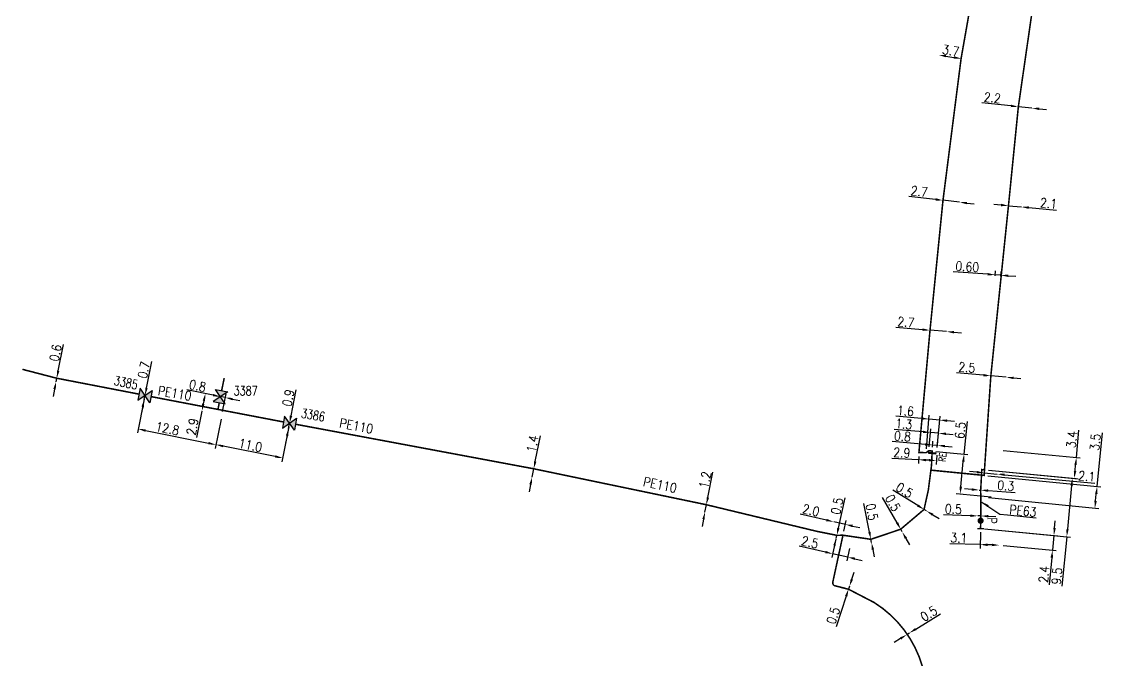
# Model space of a CAD drawing. Header units: millimetres. Extents: x 109000 to 109201, y 147341 to 147987.
# Drawn here: x 108999.9 to 109174.7, y 147564.4 to 147667.7 of the extents above; entities that cross this region are included whole.
import ezdxf
from ezdxf.enums import TextEntityAlignment as Align

# ---------------------------------------------------------------- set-up
doc = ezdxf.new("R2010")
doc.units = ezdxf.units.MM
doc.header["$PDMODE"] = 34
doc.layers.get('0').update_dxf_attribs({"linetype": 'CONTINUOUS'})
doc.layers.get('DEFPOINTS').update_dxf_attribs({"linetype": 'CONTINUOUS'})
for name, color, linetype in [('G_120', 4, 'CONTINUOUS'), ('G_300', 7, 'CONTINUOUS'), ('G_340', 7, 'CONTINUOUS')]:
    doc.layers.add(name, color=color, linetype=linetype)
doc.styles.add('G_ROMANS', font='ROMANS.SHX', dxfattribs={"width": 0.75})
doc.styles.get("Standard").update_dxf_attribs({"font": 'romans.shx', "width": 0.85})
doc.linetypes.add('G_TYPB_PE', pattern='A,5,-0.3,["o",Standard,S=1.5,R=0,X=0,Y=-0.5],-1.65', length=6.95)
doc.dimstyles.get("Standard").update_dxf_attribs({"dimtxt": 1.5, "dimasz": 1.2, "dimexe": 0.625, "dimexo": 0.625, "dimgap": 0.25, "dimtad": 1, "dimdec": 1, "dimzin": 0, "dimdsep": 46, "dimtxsty": 'Standard', "dimcen": -0.5, "dimadec": 0, "dimazin": 0, "dimtfac": 1, "dimtdec": 1, "dimtmove": 0, "dimatfit": 3, "dimfxl": 1, "dimtolj": 1, "dimtzin": 0, "dimarcsym": 0})

# ---------------------------------------------------------------- blocks, each defined once
blk = doc.blocks.new('*D25')
at = {"layer": 'DEFPOINTS', "color": 0, "linetype": 'Continuous'}
for p in [(109161.09, 147653.9), (109163.28, 147653.67), (109163.28, 147653.67)]:
    blk.add_point(p, dxfattribs=at)
at = {"layer": 'G_120', "color": 0, "linetype": 'Continuous', "lineweight": -2}
for p, q in [((109159.9, 147654.02), (109155.21, 147654.51)), ((109163.28, 147653.67), (109161.09, 147653.9)), ((109164.47, 147653.55), (109165.66, 147653.43))]:
    blk.add_line(p, q, dxfattribs=at)
at = {"layer": 'G_120', "color": 0, "linetype": 'Continuous'}
for points in [[(109159.92, 147654.22), (109159.87, 147653.82), (109161.09, 147653.9)], [(109164.49, 147653.75), (109164.45, 147653.35), (109163.28, 147653.67)]]:
    blk.add_solid(points, dxfattribs=at)
at = {"layer": 'G_120', "color": 0, "linetype": 'Continuous', "insert": (109156.89, 147655.34), "char_height": 1.5, "attachment_point": 5, "rotation": 354.1096}
blk.add_mtext('\\A1;2.2', dxfattribs=at)
blk = doc.blocks.new('*D26')
at = {"layer": 'DEFPOINTS', "color": 0, "linetype": 'Continuous'}
for p in [(109158.26, 147626.65), (109157.28, 147625.92), (109158.21, 147625.87)]:
    blk.add_point(p, dxfattribs=at)
at = {"layer": 'G_120', "color": 0, "linetype": 'Continuous', "lineweight": -2}
for p, q in [((109156.14, 147626.8), (109150.57, 147627.19)), ((109157.33, 147626.54), (109157.38, 147627.34)), ((109158.26, 147626.65), (109157.34, 147626.72)), ((109158.25, 147626.49), (109158.31, 147627.28)), ((109159.46, 147626.57), (109160.66, 147626.49))]:
    blk.add_line(p, q, dxfattribs=at)
at = {"layer": 'G_120', "color": 0, "linetype": 'Continuous'}
for points in [[(109156.15, 147627), (109156.13, 147626.6), (109157.34, 147626.72)], [(109159.47, 147626.77), (109159.45, 147626.37), (109158.26, 147626.65)]]:
    blk.add_solid(points, dxfattribs=at)
at = {"layer": 'G_120', "color": 0, "linetype": 'Continuous', "insert": (109152.83, 147628.04), "char_height": 1.5, "attachment_point": 5, "rotation": 355.9828}
blk.add_mtext('\\A1;0.60', dxfattribs=at)
blk = doc.blocks.new('*D27')
at = {"layer": 'DEFPOINTS', "color": 0, "linetype": 'Continuous'}
for p in [(109159.49, 147637.89), (109161.58, 147637.69), (109161.58, 147637.69)]:
    blk.add_point(p, dxfattribs=at)
at = {"layer": 'G_120', "color": 0, "linetype": 'Continuous', "lineweight": -2}
for p, q in [((109159.55, 147638.51), (109159.55, 147638.51)), ((109158.29, 147638), (109157.1, 147638.11)), ((109159.49, 147637.89), (109161.58, 147637.69)), ((109161.64, 147638.31), (109161.64, 147638.31)), ((109162.77, 147637.58), (109167.28, 147637.16))]:
    blk.add_line(p, q, dxfattribs=at)
at = {"layer": 'G_120', "color": 0, "linetype": 'Continuous'}
for points in [[(109158.31, 147638.2), (109158.27, 147637.8), (109159.49, 147637.89)], [(109162.79, 147637.78), (109162.76, 147637.38), (109161.58, 147637.69)]]:
    blk.add_solid(points, dxfattribs=at)
at = {"layer": 'G_120', "color": 0, "linetype": 'Continuous', "insert": (109165.98, 147638.28), "char_height": 1.5, "attachment_point": 5, "rotation": 354.6635}
blk.add_mtext('\\A1;2.1', dxfattribs=at)
blk = doc.blocks.new('*D28')
at = {"layer": 'DEFPOINTS', "color": 0, "linetype": 'Continuous'}
for p in [(109131.22, 147586.8), (109133.11, 147586.37), (109132.72, 147584.64)]:
    blk.add_point(p, dxfattribs=at)
at = {"layer": 'G_120', "color": 0, "linetype": 'Continuous', "lineweight": -2}
for p, q in [((109130.04, 147587.06), (109125.78, 147588.02)), ((109133.11, 147586.37), (109131.22, 147586.8)), ((109132.86, 147585.25), (109133.25, 147586.98)), ((109134.28, 147586.11), (109135.46, 147585.85))]:
    blk.add_line(p, q, dxfattribs=at)
at = {"layer": 'G_120', "color": 0, "linetype": 'Continuous'}
for points in [[(109130.09, 147587.26), (109130, 147586.87), (109131.22, 147586.8)], [(109134.33, 147586.31), (109134.24, 147585.92), (109133.11, 147586.37)]]:
    blk.add_solid(points, dxfattribs=at)
at = {"layer": 'G_120', "color": 0, "linetype": 'Continuous', "insert": (109127.55, 147588.65), "char_height": 1.5, "attachment_point": 5, "rotation": 347.3238}
blk.add_mtext('\\A1;2.0', dxfattribs=at)
blk = doc.blocks.new('*D29')
at = {"layer": 'DEFPOINTS', "color": 0, "linetype": 'Continuous'}
for p in [(109155.58, 147594.7), (109157.67, 147594.51), (109157.67, 147594.51)]:
    blk.add_point(p, dxfattribs=at)
at = {"layer": 'G_120', "color": 0, "linetype": 'Continuous', "lineweight": -2}
for p, q in [((109154.38, 147594.81), (109153.19, 147594.93)), ((109155.58, 147594.7), (109157.67, 147594.51)), ((109158.86, 147594.4), (109173.46, 147593.03))]:
    blk.add_line(p, q, dxfattribs=at)
at = {"layer": 'G_120', "color": 0, "linetype": 'Continuous'}
for points in [[(109154.4, 147595.01), (109154.36, 147594.62), (109155.58, 147594.7)], [(109158.88, 147594.6), (109158.84, 147594.2), (109157.67, 147594.51)]]:
    blk.add_solid(points, dxfattribs=at)
at = {"layer": 'G_120', "color": 0, "linetype": 'Continuous', "insert": (109172.15, 147594.16), "char_height": 1.5, "attachment_point": 5, "rotation": 354.6659}
blk.add_mtext('\\A1;2.1', dxfattribs=at)
blk = doc.blocks.new('*D30')
at = {"layer": 'DEFPOINTS', "color": 0, "linetype": 'Continuous'}
for p in [(109148.01, 147599.13), (109147.14, 147598.25), (109147.93, 147598.19)]:
    blk.add_point(p, dxfattribs=at)
at = {"layer": 'G_120', "color": 0, "linetype": 'Continuous', "lineweight": -2}
for p, q in [((109146.03, 147599.31), (109140.68, 147599.77)), ((109147.19, 147598.88), (109147.28, 147599.83)), ((109148.01, 147599.13), (109147.22, 147599.2)), ((109147.98, 147598.81), (109148.06, 147599.76)), ((109149.21, 147599.03), (109150.4, 147598.93))]:
    blk.add_line(p, q, dxfattribs=at)
at = {"layer": 'G_120', "color": 0, "linetype": 'Continuous'}
for points in [[(109146.04, 147599.51), (109146.01, 147599.11), (109147.22, 147599.2)], [(109149.22, 147599.23), (109149.19, 147598.83), (109148.01, 147599.13)]]:
    blk.add_solid(points, dxfattribs=at)
at = {"layer": 'G_120', "color": 0, "linetype": 'Continuous', "insert": (109142.35, 147600.63), "char_height": 1.5, "attachment_point": 5, "rotation": 355.029}
blk.add_mtext('\\A1;0.8', dxfattribs=at)
blk = doc.blocks.new('*D31')
at = {"layer": 'DEFPOINTS', "color": 0, "linetype": 'Continuous'}
for p in [(109145.84, 147588.79), (109146.22, 147588.55), (109146.22, 147588.55)]:
    blk.add_point(p, dxfattribs=at)
at = {"layer": 'G_120', "color": 0, "linetype": 'Continuous', "lineweight": -2}
for p, q in [((109144.82, 147589.42), (109140.8, 147591.88)), ((109146.22, 147588.55), (109145.84, 147588.79)), ((109147.24, 147587.93), (109148.27, 147587.3))]:
    blk.add_line(p, q, dxfattribs=at)
at = {"layer": 'G_120', "color": 0, "linetype": 'Continuous'}
for points in [[(109144.92, 147589.59), (109144.71, 147589.25), (109145.84, 147588.79)], [(109147.35, 147588.1), (109147.14, 147587.76), (109146.22, 147588.55)]]:
    blk.add_solid(points, dxfattribs=at)
at = {"layer": 'G_120', "color": 0, "linetype": 'Continuous', "insert": (109142.68, 147591.9), "char_height": 1.5, "attachment_point": 5, "rotation": 328.4634}
blk.add_mtext('\\A1;0.5', dxfattribs=at)
blk = doc.blocks.new('*D32')
at = {"layer": 'DEFPOINTS', "color": 0, "linetype": 'Continuous'}
for p in [(109142.06, 147585.59), (109142.31, 147585.15), (109142.31, 147585.15)]:
    blk.add_point(p, dxfattribs=at)
at = {"layer": 'G_120', "color": 0, "linetype": 'Continuous', "lineweight": -2}
for p, q in [((109141.47, 147586.63), (109139.14, 147590.73)), ((109142.31, 147585.15), (109142.06, 147585.59)), ((109142.91, 147584.11), (109143.5, 147583.07))]:
    blk.add_line(p, q, dxfattribs=at)
at = {"layer": 'G_120', "color": 0, "linetype": 'Continuous'}
for points in [[(109141.65, 147586.73), (109141.3, 147586.53), (109142.06, 147585.59)], [(109143.08, 147584.21), (109142.73, 147584.01), (109142.31, 147585.15)]]:
    blk.add_solid(points, dxfattribs=at)
at = {"layer": 'G_120', "color": 0, "linetype": 'Continuous', "insert": (109140.8, 147589.84), "char_height": 1.5, "attachment_point": 5, "rotation": 299.6268}
blk.add_mtext('\\A1;0.5', dxfattribs=at)
blk = doc.blocks.new('*D33')
at = {"layer": 'DEFPOINTS', "color": 0, "linetype": 'Continuous'}
for p in [(109137.24, 147583.96), (109137.33, 147583.47), (109137.33, 147583.47)]:
    blk.add_point(p, dxfattribs=at)
at = {"layer": 'G_120', "color": 0, "linetype": 'Continuous', "lineweight": -2}
for p, q in [((109137.01, 147585.14), (109136.1, 147589.76)), ((109137.33, 147583.47), (109137.24, 147583.96)), ((109137.56, 147582.29), (109137.79, 147581.11))]:
    blk.add_line(p, q, dxfattribs=at)
at = {"layer": 'G_120', "color": 0, "linetype": 'Continuous'}
for points in [[(109137.2, 147585.18), (109136.81, 147585.1), (109137.24, 147583.96)], [(109137.76, 147582.33), (109137.37, 147582.25), (109137.33, 147583.47)]]:
    blk.add_solid(points, dxfattribs=at)
at = {"layer": 'G_120', "color": 0, "linetype": 'Continuous', "insert": (109137.39, 147588.39), "char_height": 1.5, "attachment_point": 5, "rotation": 281.0648}
blk.add_mtext('\\A1;0.5', dxfattribs=at)
blk = doc.blocks.new('*D34')
at = {"layer": 'DEFPOINTS', "color": 0, "linetype": 'Continuous'}
for p in [(109133.62, 147575.89), (109133.78, 147576.36), (109133.78, 147576.36)]:
    blk.add_point(p, dxfattribs=at)
at = {"layer": 'G_120', "color": 0, "linetype": 'Continuous', "lineweight": -2}
for p, q in [((109134.16, 147577.5), (109134.54, 147578.64)), ((109133.78, 147576.36), (109133.62, 147575.89)), ((109133.24, 147574.75), (109131.6, 147569.81))]:
    blk.add_line(p, q, dxfattribs=at)
at = {"layer": 'G_120', "color": 0, "linetype": 'Continuous'}
for points in [[(109133.97, 147577.57), (109134.35, 147577.44), (109133.78, 147576.36)], [(109133.05, 147574.82), (109133.43, 147574.69), (109133.62, 147575.89)]]:
    blk.add_solid(points, dxfattribs=at)
at = {"layer": 'G_120', "color": 0, "linetype": 'Continuous', "insert": (109131.15, 147571.63), "char_height": 1.5, "attachment_point": 5, "rotation": 71.5833}
blk.add_mtext('\\A1;0.5', dxfattribs=at)
blk = doc.blocks.new('*D35')
at = {"layer": 'DEFPOINTS', "color": 0, "linetype": 'Continuous'}
for p in [(109143.05, 147568.55), (109143.47, 147568.82), (109143.47, 147568.82)]:
    blk.add_point(p, dxfattribs=at)
at = {"layer": 'G_120', "color": 0, "linetype": 'Continuous', "lineweight": -2}
for p, q in [((109144.49, 147569.45), (109148.5, 147571.93)), ((109143.05, 147568.55), (109143.47, 147568.82)), ((109142.03, 147567.92), (109141.01, 147567.29))]:
    blk.add_line(p, q, dxfattribs=at)
at = {"layer": 'G_120', "color": 0, "linetype": 'Continuous'}
for points in [[(109141.92, 147568.09), (109142.13, 147567.75), (109143.05, 147568.55)], [(109144.39, 147569.62), (109144.6, 147569.28), (109143.47, 147568.82)]]:
    blk.add_solid(points, dxfattribs=at)
at = {"layer": 'G_120', "color": 0, "linetype": 'Continuous', "insert": (109146.62, 147571.94), "char_height": 1.5, "attachment_point": 5, "rotation": 31.7522}
blk.add_mtext('\\A1;0.5', dxfattribs=at)
blk = doc.blocks.new('*D53')
at = {"layer": 'DEFPOINTS', "color": 0, "linetype": 'Continuous'}
for p in [(109148.17, 147662.28), (109151.83, 147661.68), (109151.83, 147661.68)]:
    blk.add_point(p, dxfattribs=at)
at = {"layer": 'G_120', "color": 0, "linetype": 'Continuous', "lineweight": -2}
blk.add_line((109149.35, 147662.09), (109150.64, 147661.87), dxfattribs=at)
at = {"layer": 'G_120', "color": 0, "linetype": 'Continuous'}
for points in [[(109149.39, 147662.28), (109149.32, 147661.89), (109148.17, 147662.28)], [(109150.68, 147662.07), (109150.61, 147661.68), (109151.83, 147661.68)]]:
    blk.add_solid(points, dxfattribs=at)
at = {"layer": 'G_120', "color": 0, "linetype": 'Continuous', "insert": (109150.16, 147662.97), "char_height": 1.5, "attachment_point": 5, "rotation": 350.637}
blk.add_mtext('\\A1;3.7', dxfattribs=at)
blk = doc.blocks.new('*D54')
at = {"layer": 'DEFPOINTS', "color": 0, "linetype": 'Continuous'}
for p in [(109148.9, 147638.76), (109148.9, 147638.76), (109151.58, 147638.45)]:
    blk.add_point(p, dxfattribs=at)
at = {"layer": 'G_120', "color": 0, "linetype": 'Continuous', "lineweight": -2}
for p, q in [((109147.71, 147638.9), (109143.37, 147639.4)), ((109151.58, 147638.45), (109148.9, 147638.76)), ((109152.78, 147638.32), (109153.97, 147638.18))]:
    blk.add_line(p, q, dxfattribs=at)
at = {"layer": 'G_120', "color": 0, "linetype": 'Continuous'}
for points in [[(109147.73, 147639.1), (109147.69, 147638.7), (109148.9, 147638.76)], [(109152.8, 147638.51), (109152.75, 147638.12), (109151.58, 147638.45)]]:
    blk.add_solid(points, dxfattribs=at)
at = {"layer": 'G_120', "color": 0, "linetype": 'Continuous', "insert": (109145.06, 147640.21), "char_height": 1.5, "attachment_point": 5, "rotation": 353.4441}
blk.add_mtext('\\A1;2.7', dxfattribs=at)
blk = doc.blocks.new('G_340_18')
at = {"linetype": 'Continuous'}
blk.add_hatch(color=0, dxfattribs=at).paths.add_polyline_path([(0.125, 0.75), (-0.125, 0.75), (-0.125, -0.75), (0.125, -0.75)])
at = {"color": 0, "linetype": 'Continuous'}
blk.add_lwpolyline([(-0.125, 0.75), (0.125, 0.75), (0.125, -0.75), (-0.125, -0.75)], close=True, dxfattribs=at)
at = {"color": 0, "linetype": 'Continuous', "width": 0.75}
for tag, height, flags, p in [('RE', 1.5, 8, (0, 3)), ('DEF_LEG', 1.2, 3, (0, -5)), ('DEF_COUP', 1.2, 3, (0, -7.5)), ('DEF_TYPE', 1.2, 3, (0, -10))]:
    blk.add_attdef(tag, text='', height=height, dxfattribs=dict(at, flags=flags)).set_placement(p, align=Align.MIDDLE)
blk = doc.blocks.new('*D56')
at = {"layer": 'DEFPOINTS', "color": 0, "linetype": 'Continuous'}
for p in [(109155.55, 147594.29), (109173.82, 147592.48), (109155.63, 147590.76)]:
    blk.add_point(p, dxfattribs=at)
at = {"layer": 'G_120', "color": 0, "linetype": 'Continuous', "lineweight": -2}
for p, q in [((109173.82, 147592.48), (109174.68, 147601.15)), ((109156.17, 147594.23), (109174.44, 147592.42)), ((109173.59, 147590.18), (109173.7, 147591.28)), ((109156.25, 147590.7), (109174.1, 147588.93))]:
    blk.add_line(p, q, dxfattribs=at)
at = {"layer": 'G_120', "color": 0, "linetype": 'Continuous'}
for points in [[(109173.5, 147591.3), (109173.9, 147591.26), (109173.82, 147592.48)], [(109173.39, 147590.2), (109173.79, 147590.16), (109173.47, 147588.99)]]:
    blk.add_solid(points, dxfattribs=at)
at = {"layer": 'G_120', "color": 0, "linetype": 'Continuous', "insert": (109173.53, 147599.67), "char_height": 1.5, "attachment_point": 5, "rotation": 84.3273}
blk.add_mtext('\\A1;3.5', dxfattribs=at)
blk = doc.blocks.new('*D57')
at = {"layer": 'DEFPOINTS', "color": 0, "linetype": 'Continuous'}
for p in [(109147.15, 147598.24), (109151.67, 147591.26), (109157.29, 147590.71)]:
    blk.add_point(p, dxfattribs=at)
at = {"layer": 'G_120', "color": 0, "linetype": 'Continuous', "lineweight": -2}
for p, q in [((109152.31, 147597.73), (109152.84, 147603.02)), ((109147.77, 147598.18), (109152.93, 147597.67)), ((109151.79, 147592.46), (109152.19, 147596.54)), ((109156.67, 147590.77), (109151.05, 147591.33))]:
    blk.add_line(p, q, dxfattribs=at)
at = {"layer": 'G_120', "color": 0, "linetype": 'Continuous'}
for points in [[(109151.99, 147596.56), (109152.39, 147596.52), (109152.31, 147597.73)], [(109151.59, 147592.48), (109151.99, 147592.44), (109151.67, 147591.26)]]:
    blk.add_solid(points, dxfattribs=at)
at = {"layer": 'G_120', "color": 0, "linetype": 'Continuous', "insert": (109151.69, 147601.57), "char_height": 1.5, "attachment_point": 5, "rotation": 84.3273}
blk.add_mtext('\\A1;6.5', dxfattribs=at)
blk = doc.blocks.new('*D58')
at = {"layer": 'DEFPOINTS', "color": 0, "linetype": 'Continuous'}
for p in [(109148.37, 147603.24), (109146.16, 147597.96), (109147.93, 147598.19)]:
    blk.add_point(p, dxfattribs=at)
at = {"layer": 'G_120', "color": 0, "linetype": 'Continuous', "lineweight": -2}
for p, q in [((109145.44, 147603.5), (109141.26, 147603.86)), ((109146.21, 147598.59), (109146.69, 147604.02)), ((109147.98, 147598.81), (109148.42, 147603.87)), ((109148.37, 147603.24), (109146.63, 147603.39)), ((109149.56, 147603.14), (109150.76, 147603.04))]:
    blk.add_line(p, q, dxfattribs=at)
at = {"layer": 'G_120', "color": 0, "linetype": 'Continuous'}
for points in [[(109145.45, 147603.7), (109145.42, 147603.3), (109146.63, 147603.39)], [(109149.58, 147603.34), (109149.55, 147602.94), (109148.37, 147603.24)]]:
    blk.add_solid(points, dxfattribs=at)
at = {"layer": 'G_120', "color": 0, "linetype": 'Continuous', "insert": (109142.84, 147604.73), "char_height": 1.5, "attachment_point": 5, "rotation": 355.029}
blk.add_mtext('\\A1;1.6', dxfattribs=at)
blk = doc.blocks.new('*D59')
at = {"layer": 'DEFPOINTS', "color": 0, "linetype": 'Continuous'}
for p in [(109148.18, 147601.11), (109146.63, 147598.3), (109147.93, 147598.19)]:
    blk.add_point(p, dxfattribs=at)
at = {"layer": 'G_120', "color": 0, "linetype": 'Continuous', "lineweight": -2}
for p, q in [((109146.69, 147598.92), (109146.94, 147601.84)), ((109145.69, 147601.33), (109140.99, 147601.73)), ((109148.18, 147601.11), (109146.89, 147601.22)), ((109147.98, 147598.81), (109148.24, 147601.73)), ((109149.38, 147601), (109150.57, 147600.9))]:
    blk.add_line(p, q, dxfattribs=at)
at = {"layer": 'G_120', "color": 0, "linetype": 'Continuous'}
for points in [[(109145.71, 147601.52), (109145.67, 147601.13), (109146.89, 147601.22)], [(109149.39, 147601.2), (109149.36, 147600.81), (109148.18, 147601.11)]]:
    blk.add_solid(points, dxfattribs=at)
at = {"layer": 'G_120', "color": 0, "linetype": 'Continuous', "insert": (109142.57, 147602.6), "char_height": 1.5, "attachment_point": 5, "rotation": 355.029}
blk.add_mtext('\\A1;1.3', dxfattribs=at)
blk = doc.blocks.new('*D60')
at = {"layer": 'DEFPOINTS', "color": 0, "linetype": 'Continuous'}
for p in [(109145.01, 147598), (109147.85, 147596.69), (109147.93, 147598.19)]:
    blk.add_point(p, dxfattribs=at)
at = {"layer": 'G_120', "color": 0, "linetype": 'Continuous', "lineweight": -2}
for p, q in [((109144.96, 147596.83), (109140.65, 147597.05)), ((109144.98, 147597.37), (109144.93, 147596.21)), ((109146.65, 147596.75), (109146.16, 147596.77)), ((109147.9, 147597.56), (109147.82, 147596.06))]:
    blk.add_line(p, q, dxfattribs=at)
at = {"layer": 'G_120', "color": 0, "linetype": 'Continuous'}
for points in [[(109146.17, 147596.97), (109146.15, 147596.57), (109144.96, 147596.83)], [(109146.66, 147596.95), (109146.64, 147596.55), (109147.85, 147596.69)]]:
    blk.add_solid(points, dxfattribs=at)
at = {"layer": 'G_120', "color": 0, "linetype": 'Continuous', "insert": (109142.25, 147597.97), "char_height": 1.5, "attachment_point": 5, "rotation": 357.1567}
blk.add_mtext('\\A1;2.9', dxfattribs=at)
blk = doc.blocks.new('*D61')
at = {"layer": 'DEFPOINTS', "color": 0, "linetype": 'Continuous'}
for p in [(109146.8, 147617.75), (109149.49, 147617.53), (109149.49, 147617.53)]:
    blk.add_point(p, dxfattribs=at)
at = {"layer": 'G_120', "color": 0, "linetype": 'Continuous', "lineweight": -2}
for p, q in [((109145.6, 147617.85), (109141.25, 147618.22)), ((109149.49, 147617.53), (109146.8, 147617.75)), ((109150.68, 147617.43), (109151.88, 147617.33))]:
    blk.add_line(p, q, dxfattribs=at)
at = {"layer": 'G_120', "color": 0, "linetype": 'Continuous'}
for points in [[(109145.62, 147618.05), (109145.59, 147617.65), (109146.8, 147617.75)], [(109150.7, 147617.63), (109150.67, 147617.23), (109149.49, 147617.53)]]:
    blk.add_solid(points, dxfattribs=at)
at = {"layer": 'G_120', "color": 0, "linetype": 'Continuous', "insert": (109142.91, 147619.08), "char_height": 1.5, "attachment_point": 5, "rotation": 355.1853}
blk.add_mtext('\\A1;2.7', dxfattribs=at)
blk = doc.blocks.new('*D62')
at = {"layer": 'DEFPOINTS', "color": 0, "linetype": 'Continuous'}
for p in [(109156.64, 147610.38), (109156.64, 147610.38), (109159.12, 147610.15)]:
    blk.add_point(p, dxfattribs=at)
at = {"layer": 'G_120', "color": 0, "linetype": 'Continuous', "lineweight": -2}
for p, q in [((109155.44, 147610.49), (109151.09, 147610.89)), ((109159.12, 147610.15), (109156.64, 147610.38)), ((109160.32, 147610.04), (109161.51, 147609.94))]:
    blk.add_line(p, q, dxfattribs=at)
at = {"layer": 'G_120', "color": 0, "linetype": 'Continuous'}
for points in [[(109155.46, 147610.69), (109155.42, 147610.29), (109156.64, 147610.38)], [(109160.34, 147610.24), (109160.3, 147609.85), (109159.12, 147610.15)]]:
    blk.add_solid(points, dxfattribs=at)
at = {"layer": 'G_120', "color": 0, "linetype": 'Continuous', "insert": (109152.76, 147611.74), "char_height": 1.5, "attachment_point": 5, "rotation": 354.7766}
blk.add_mtext('\\A1;2.5', dxfattribs=at)
blk = doc.blocks.new('G_340_07')
at = {"color": 0, "linetype": 'Continuous', "const_width": 0.25, "flags": 128}
blk.add_lwpolyline([(0, 0), (1.25, 0)], dxfattribs=at)
at = {"color": 0, "linetype": 'Continuous', "flags": 128}
blk.add_lwpolyline([(1.25, -0.5), (1.25, 0.5)], dxfattribs=at)
at = {"color": 0, "linetype": 'Continuous', "style": 'G_ROMANS', "width": 0.75, "flags": 3}
for tag, p in [('DEF_LEG', (0, -5)), ('DEF_COUP', (0, -7.5)), ('DEF_TYPE', (0, -10))]:
    blk.add_attdef(tag, text='', height=1.2, dxfattribs=at).set_placement(p, align=Align.MIDDLE)
blk = doc.blocks.new('G_300_12')
at = {"color": 0, "linetype": 'Continuous', "const_width": 0.497, "flags": 128}
blk.add_lwpolyline([(-0.25, 0, 1), (0.25, 0, 1)], format="xyb", close=True, dxfattribs=at)
at = {"color": 0, "linetype": 'Continuous', "style": 'G_ROMANS', "width": 0.75}
blk.add_text('P', height=1.5, dxfattribs=at).set_placement((0, 1.85), align=Align.MIDDLE)
at = {"color": 0, "linetype": 'Continuous', "style": 'G_ROMANS', "width": 0.75, "flags": 3}
for tag, p in [('DEF_LEG', (0, -5)), ('DEF_COUP', (0, -7.5)), ('DEF_TYPE', (0, -10))]:
    blk.add_attdef(tag, text='', height=1.2, dxfattribs=at).set_placement(p, align=Align.MIDDLE)
blk = doc.blocks.new('*D63')
at = {"layer": 'DEFPOINTS', "color": 0, "linetype": 'Continuous'}
for p in [(109154.98, 147585.72), (109158.01, 147583.02), (109158.01, 147583.02)]:
    blk.add_point(p, dxfattribs=at)
at = {"layer": 'G_340', "color": 0, "linetype": 'Continuous', "lineweight": -2}
for p, q in [((109154.97, 147585.1), (109154.89, 147582.48)), ((109154.91, 147583.11), (109150.03, 147583.24)), ((109156.81, 147583.05), (109156.11, 147583.07))]:
    blk.add_line(p, q, dxfattribs=at)
at = {"layer": 'G_340', "color": 0, "linetype": 'Continuous'}
for points in [[(109156.12, 147583.27), (109156.1, 147582.87), (109154.91, 147583.11)], [(109156.82, 147583.25), (109156.8, 147582.85), (109158.01, 147583.02)]]:
    blk.add_solid(points, dxfattribs=at)
at = {"layer": 'G_340', "color": 0, "linetype": 'Continuous', "insert": (109151.46, 147584.2), "char_height": 1.5, "attachment_point": 5, "rotation": 358.414}
blk.add_mtext('\\A1;3.1', dxfattribs=at)
blk = doc.blocks.new('*D64')
at = {"layer": 'DEFPOINTS', "color": 0, "linetype": 'Continuous'}
for p in [(109154.98, 147585.72), (109158.01, 147583.02), (109166.61, 147582.2)]:
    blk.add_point(p, dxfattribs=at)
at = {"layer": 'G_340', "color": 0, "linetype": 'Continuous', "lineweight": -2}
for p, q in [((109166.95, 147585.78), (109167.07, 147586.97)), ((109155.6, 147585.66), (109167.46, 147584.52)), ((109166.84, 147584.58), (109166.61, 147582.2)), ((109158.63, 147582.96), (109167.23, 147582.14)), ((109166.5, 147581), (109166.07, 147576.59))]:
    blk.add_line(p, q, dxfattribs=at)
at = {"layer": 'G_340', "color": 0, "linetype": 'Continuous'}
for points in [[(109166.76, 147585.8), (109167.15, 147585.76), (109166.84, 147584.58)], [(109166.3, 147581.02), (109166.7, 147580.98), (109166.61, 147582.2)]]:
    blk.add_solid(points, dxfattribs=at)
at = {"layer": 'G_340', "color": 0, "linetype": 'Continuous', "insert": (109165.23, 147578.29), "char_height": 1.5, "attachment_point": 5, "rotation": 84.524}
blk.add_mtext('\\A1;2.4', dxfattribs=at)
blk = doc.blocks.new('*D65')
at = {"layer": 'DEFPOINTS', "color": 0, "linetype": 'Continuous'}
for p in [(109154.54, 147587.74), (109154.54, 147587.74), (109155.04, 147587.73)]:
    blk.add_point(p, dxfattribs=at)
at = {"layer": 'G_340', "color": 0, "linetype": 'Continuous', "lineweight": -2}
for p, q in [((109153.34, 147587.77), (109148.97, 147587.9)), ((109155.04, 147587.73), (109154.54, 147587.74)), ((109156.24, 147587.69), (109157.44, 147587.66))]:
    blk.add_line(p, q, dxfattribs=at)
at = {"layer": 'G_340', "color": 0, "linetype": 'Continuous'}
for points in [[(109153.34, 147587.97), (109153.33, 147587.57), (109154.54, 147587.74)], [(109156.24, 147587.89), (109156.23, 147587.49), (109155.04, 147587.73)]]:
    blk.add_solid(points, dxfattribs=at)
at = {"layer": 'G_340', "color": 0, "linetype": 'Continuous', "insert": (109150.58, 147588.85), "char_height": 1.5, "attachment_point": 5, "rotation": 358.414}
blk.add_mtext('\\A1;0.5', dxfattribs=at)
blk = doc.blocks.new('*D66')
at = {"layer": 'DEFPOINTS', "color": 0, "linetype": 'Continuous'}
for p in [(109154.75, 147591.93), (109155, 147591.91), (109155, 147591.91)]:
    blk.add_point(p, dxfattribs=at)
at = {"layer": 'G_120', "color": 0, "linetype": 'Continuous', "lineweight": -2}
for p, q in [((109153.55, 147592.01), (109152.36, 147592.1)), ((109154.75, 147591.93), (109155, 147591.91)), ((109156.2, 147591.83), (109160.59, 147591.53))]:
    blk.add_line(p, q, dxfattribs=at)
at = {"layer": 'G_120', "color": 0, "linetype": 'Continuous'}
for points in [[(109153.57, 147592.21), (109153.54, 147591.81), (109154.75, 147591.93)], [(109156.21, 147592.03), (109156.18, 147591.63), (109155, 147591.91)]]:
    blk.add_solid(points, dxfattribs=at)
at = {"layer": 'G_120', "color": 0, "linetype": 'Continuous', "insert": (109159.07, 147592.63), "char_height": 1.5, "attachment_point": 5, "rotation": 356.0389}
blk.add_mtext('\\A1;0.3', dxfattribs=at)
blk = doc.blocks.new('*D67')
at = {"layer": 'DEFPOINTS', "color": 0, "linetype": 'Continuous'}
for p in [(109158.04, 147598.39), (109155.66, 147595.2), (109170.14, 147593.81)]:
    blk.add_point(p, dxfattribs=at)
at = {"layer": 'G_120', "color": 0, "linetype": 'Continuous', "lineweight": -2}
for p, q in [((109170.47, 147597.2), (109170.89, 147601.61)), ((109158.66, 147598.33), (109171.09, 147597.14)), ((109156.28, 147595.14), (109170.76, 147593.75)), ((109170.26, 147595.01), (109170.35, 147596))]:
    blk.add_line(p, q, dxfattribs=at)
at = {"layer": 'G_120', "color": 0, "linetype": 'Continuous'}
for points in [[(109170.15, 147596.02), (109170.55, 147595.98), (109170.47, 147597.2)], [(109170.06, 147595.02), (109170.46, 147594.99), (109170.14, 147593.81)]]:
    blk.add_solid(points, dxfattribs=at)
at = {"layer": 'G_120', "color": 0, "linetype": 'Continuous', "insert": (109169.74, 147600.09), "char_height": 1.5, "attachment_point": 5, "rotation": 84.524}
blk.add_mtext('\\A1;3.4', dxfattribs=at)
blk = doc.blocks.new('*D68')
at = {"layer": 'DEFPOINTS', "color": 0, "linetype": 'Continuous'}
for p in [(109155.66, 147595.2), (109154.98, 147585.72), (109168.92, 147584.38)]:
    blk.add_point(p, dxfattribs=at)
at = {"layer": 'G_340', "color": 0, "linetype": 'Continuous', "lineweight": -2}
for p, q in [((109156.28, 147595.14), (109170.45, 147593.78)), ((109169.71, 147592.65), (109169.04, 147585.58)), ((109155.6, 147585.66), (109169.54, 147584.33)), ((109168.92, 147584.38), (109168.15, 147576.36))]:
    blk.add_line(p, q, dxfattribs=at)
at = {"layer": 'G_340', "color": 0, "linetype": 'Continuous'}
for points in [[(109169.51, 147592.67), (109169.91, 147592.63), (109169.83, 147593.84)], [(109168.84, 147585.6), (109169.23, 147585.56), (109168.92, 147584.38)]]:
    blk.add_solid(points, dxfattribs=at)
at = {"layer": 'G_340', "color": 0, "linetype": 'Continuous', "insert": (109167.31, 147578.03), "char_height": 1.5, "attachment_point": 5, "rotation": 84.524}
blk.add_mtext('\\A1;9.5', dxfattribs=at)
blk = doc.blocks.new('*D84')
at = {"layer": 'DEFPOINTS', "color": 0, "linetype": 'Continuous'}
for p in [(109110.63, 147589.55), (109110.4, 147588.37), (109110.4, 147588.37)]:
    blk.add_point(p, dxfattribs=at)
at = {"layer": 'G_120', "color": 0, "linetype": 'Continuous', "lineweight": -2}
for p, q in [((109110.87, 147590.73), (109111.69, 147594.83)), ((109110.4, 147588.37), (109110.63, 147589.55)), ((109110.16, 147587.2), (109109.93, 147586.02))]:
    blk.add_line(p, q, dxfattribs=at)
at = {"layer": 'G_120', "color": 0, "linetype": 'Continuous'}
for points in [[(109110.67, 147590.77), (109111.07, 147590.69), (109110.63, 147589.55)], [(109109.97, 147587.24), (109110.36, 147587.16), (109110.4, 147588.37)]]:
    blk.add_solid(points, dxfattribs=at)
at = {"layer": 'G_120', "color": 0, "linetype": 'Continuous', "insert": (109110.42, 147593.57), "char_height": 1.5, "attachment_point": 5, "rotation": 78.6575}
blk.add_mtext('\\A1;1.2', dxfattribs=at)
blk = doc.blocks.new('*D85')
at = {"layer": 'DEFPOINTS', "color": 0, "linetype": 'Continuous'}
for p in [(109082.71, 147595.36), (109082.43, 147593.98), (109082.43, 147593.98)]:
    blk.add_point(p, dxfattribs=at)
at = {"layer": 'G_120', "color": 0, "linetype": 'Continuous', "lineweight": -2}
for p, q in [((109082.95, 147596.53), (109083.79, 147600.7)), ((109082.43, 147593.98), (109082.71, 147595.36)), ((109082.19, 147592.81), (109081.95, 147591.63))]:
    blk.add_line(p, q, dxfattribs=at)
at = {"layer": 'G_120', "color": 0, "linetype": 'Continuous'}
for points in [[(109082.75, 147596.57), (109083.14, 147596.49), (109082.71, 147595.36)], [(109081.99, 147592.85), (109082.39, 147592.77), (109082.43, 147593.98)]]:
    blk.add_solid(points, dxfattribs=at)
at = {"layer": 'G_120', "color": 0, "linetype": 'Continuous', "insert": (109082.51, 147599.4), "char_height": 1.5, "attachment_point": 5, "rotation": 78.5139}
blk.add_mtext('\\A1;1.4', dxfattribs=at)
blk = doc.blocks.new('*D86')
at = {"layer": 'DEFPOINTS', "color": 0, "linetype": 'Continuous'}
for p in [(109032.25, 147604.02), (109043.21, 147602.74), (109031.3, 147599.26)]:
    blk.add_point(p, dxfattribs=at)
at = {"layer": 'G_300', "color": 0, "linetype": 'Continuous', "lineweight": -2}
for p, q in [((109032.13, 147603.4), (109031.18, 147598.65)), ((109043.09, 147602.13), (109041.96, 147596.49)), ((109040.91, 147597.34), (109032.48, 147599.03))]:
    blk.add_line(p, q, dxfattribs=at)
at = {"layer": 'G_300', "color": 0, "linetype": 'Continuous'}
for points in [[(109032.52, 147599.22), (109032.44, 147598.83), (109031.3, 147599.26)], [(109040.95, 147597.54), (109040.87, 147597.14), (109042.09, 147597.11)]]:
    blk.add_solid(points, dxfattribs=at)
at = {"layer": 'G_300', "color": 0, "linetype": 'Continuous', "insert": (109036.89, 147599.16), "char_height": 1.5, "attachment_point": 5, "rotation": 348.6953}
blk.add_mtext('\\A1;11.0', dxfattribs=at)
blk = doc.blocks.new('*D87')
at = {"layer": 'DEFPOINTS', "color": 0, "linetype": 'Continuous'}
for p in [(109043.04, 147601.86), (109043.04, 147601.86), (109043.21, 147602.74)]:
    blk.add_point(p, dxfattribs=at)
at = {"layer": 'G_300', "color": 0, "linetype": 'Continuous', "lineweight": -2}
for p, q in [((109043.45, 147603.92), (109044.29, 147608.15)), ((109043.04, 147601.86), (109043.21, 147602.74)), ((109042.8, 147600.68), (109042.57, 147599.51))]:
    blk.add_line(p, q, dxfattribs=at)
at = {"layer": 'G_300', "color": 0, "linetype": 'Continuous'}
for points in [[(109043.25, 147603.96), (109043.64, 147603.88), (109043.21, 147602.74)], [(109042.61, 147600.72), (109043, 147600.64), (109043.04, 147601.86)]]:
    blk.add_solid(points, dxfattribs=at)
at = {"layer": 'G_300', "color": 0, "linetype": 'Continuous', "insert": (109043.01, 147606.82), "char_height": 1.5, "attachment_point": 5, "rotation": 78.6953}
blk.add_mtext('\\A1;0.9', dxfattribs=at)
blk = doc.blocks.new('*D88')
at = {"layer": 'DEFPOINTS', "color": 0, "linetype": 'Continuous'}
for p in [(109019.84, 147607.24), (109032.25, 147604.02), (109031.29, 147599.26)]:
    blk.add_point(p, dxfattribs=at)
at = {"layer": 'G_300', "color": 0, "linetype": 'Continuous', "lineweight": -2}
for p, q in [((109019.71, 147606.63), (109018.62, 147601.17)), ((109032.13, 147603.4), (109031.17, 147598.65)), ((109019.92, 147601.55), (109030.12, 147599.5))]:
    blk.add_line(p, q, dxfattribs=at)
at = {"layer": 'G_300', "color": 0, "linetype": 'Continuous'}
for points in [[(109019.95, 147601.75), (109019.88, 147601.35), (109018.74, 147601.79)], [(109030.16, 147599.69), (109030.08, 147599.3), (109031.29, 147599.26)]]:
    blk.add_solid(points, dxfattribs=at)
at = {"layer": 'G_300', "color": 0, "linetype": 'Continuous', "insert": (109023.46, 147601.86), "char_height": 1.5, "attachment_point": 5, "rotation": 348.6313}
blk.add_mtext('\\A1;12.8', dxfattribs=at)
blk = doc.blocks.new('*D89')
at = {"layer": 'DEFPOINTS', "color": 0, "linetype": 'Continuous'}
for p in [(109019.84, 147607.24), (109019.69, 147606.54), (109019.69, 147606.54)]:
    blk.add_point(p, dxfattribs=at)
at = {"layer": 'G_300', "color": 0, "linetype": 'Continuous', "lineweight": -2}
for p, q in [((109020.07, 147608.42), (109020.93, 147612.7)), ((109019.69, 147606.54), (109019.84, 147607.24)), ((109019.46, 147605.36), (109019.22, 147604.19))]:
    blk.add_line(p, q, dxfattribs=at)
at = {"layer": 'G_300', "color": 0, "linetype": 'Continuous'}
for points in [[(109019.88, 147608.46), (109020.27, 147608.38), (109019.84, 147607.24)], [(109019.26, 147605.4), (109019.65, 147605.32), (109019.69, 147606.54)]]:
    blk.add_solid(points, dxfattribs=at)
at = {"layer": 'G_300', "color": 0, "linetype": 'Continuous', "insert": (109019.64, 147611.35), "char_height": 1.5, "attachment_point": 5, "rotation": 78.6313}
blk.add_mtext('\\A1;0.7', dxfattribs=at)
blk = doc.blocks.new('*D90')
at = {"layer": 'DEFPOINTS', "color": 0, "linetype": 'Continuous'}
for p in [(109032.04, 147607.02), (109032.82, 147606.86), (109032.25, 147604.02)]:
    blk.add_point(p, dxfattribs=at)
at = {"layer": 'G_300', "color": 0, "linetype": 'Continuous', "lineweight": -2}
for p, q in [((109030.86, 147607.25), (109026.58, 147608.11)), ((109032.82, 147606.86), (109032.04, 147607.02)), ((109032.37, 147604.63), (109032.94, 147607.47)), ((109034, 147606.62), (109035.17, 147606.39))]:
    blk.add_line(p, q, dxfattribs=at)
at = {"layer": 'G_300', "color": 0, "linetype": 'Continuous'}
for points in [[(109030.9, 147607.45), (109030.82, 147607.06), (109032.04, 147607.02)], [(109034.04, 147606.82), (109033.96, 147606.43), (109032.82, 147606.86)]]:
    blk.add_solid(points, dxfattribs=at)
at = {"layer": 'G_300', "color": 0, "linetype": 'Continuous', "insert": (109028.33, 147608.78), "char_height": 1.5, "attachment_point": 5, "rotation": 348.6313}
blk.add_mtext('\\A1;0.8', dxfattribs=at)
blk = doc.blocks.new('*D91')
at = {"layer": 'DEFPOINTS', "color": 0, "linetype": 'Continuous'}
for p in [(109032.04, 147607.02), (109029.02, 147604.67), (109029.02, 147604.67)]:
    blk.add_point(p, dxfattribs=at)
at = {"layer": 'G_300', "color": 0, "linetype": 'Continuous', "lineweight": -2}
for p, q in [((109031.42, 147607.14), (109028.98, 147607.63)), ((109029.35, 147606.33), (109029.26, 147605.84)), ((109029.02, 147604.67), (109028.17, 147600.44))]:
    blk.add_line(p, q, dxfattribs=at)
at = {"layer": 'G_300', "color": 0, "linetype": 'Continuous'}
for points in [[(109029.16, 147606.37), (109029.55, 147606.29), (109029.59, 147607.51)], [(109029.06, 147605.88), (109029.45, 147605.8), (109029.02, 147604.67)]]:
    blk.add_solid(points, dxfattribs=at)
at = {"layer": 'G_300', "color": 0, "linetype": 'Continuous', "insert": (109027.5, 147602.16), "char_height": 1.5, "attachment_point": 5, "rotation": 78.6313}
blk.add_mtext('\\A1;2.9', dxfattribs=at)
blk = doc.blocks.new('*D92')
at = {"layer": 'DEFPOINTS', "color": 0, "linetype": 'Continuous'}
for p in [(109005.44, 147609.41), (109005.44, 147609.41), (109005.55, 147610)]:
    blk.add_point(p, dxfattribs=at)
at = {"layer": 'G_120', "color": 0, "linetype": 'Continuous', "lineweight": -2}
for p, q in [((109005.79, 147611.17), (109006.65, 147615.46)), ((109005.44, 147609.41), (109005.55, 147610)), ((109005.2, 147608.23), (109004.96, 147607.05))]:
    blk.add_line(p, q, dxfattribs=at)
at = {"layer": 'G_120', "color": 0, "linetype": 'Continuous'}
for points in [[(109005.6, 147611.21), (109005.99, 147611.13), (109005.55, 147610)], [(109005, 147608.27), (109005.4, 147608.19), (109005.44, 147609.41)]]:
    blk.add_solid(points, dxfattribs=at)
at = {"layer": 'G_120', "color": 0, "linetype": 'Continuous', "insert": (109005.36, 147614.1), "char_height": 1.5, "attachment_point": 5, "rotation": 78.6313}
blk.add_mtext('\\A1;0.6', dxfattribs=at)
blk = doc.blocks.new('G_300_04')
at = {"linetype": 'Continuous'}
h = blk.add_hatch(color=0, dxfattribs=at)
h.paths.add_polyline_path([(-1, 1), (-1, -1), (0, 0)])
h.paths.add_polyline_path([(1, 1), (0, 0), (1, -1)])
at = {"color": 0, "linetype": 'Continuous', "flags": 128}
blk.add_lwpolyline([(-1, -1), (1, 1), (1, -1), (-1, 1)], close=True, dxfattribs=at)
at = {"color": 0, "linetype": 'Continuous', "width": 0.75}
blk.add_attdef('NUM', text='', height=1.5, dxfattribs=at).set_placement((0, 2.1), align=Align.MIDDLE_CENTER)
at = {"color": 0, "linetype": 'Continuous', "width": 0.75, "flags": 3}
for tag, p in [('DEF_LEG', (0, -5)), ('DEF_COUP', (0, -7.5)), ('DEF_TYPE', (0, -10))]:
    blk.add_attdef(tag, text='', height=1.2, dxfattribs=at).set_placement(p, align=Align.MIDDLE)
blk = doc.blocks.new('*D94')
at = {"layer": 'DEFPOINTS', "color": 0, "linetype": 'Continuous'}
for p in [(109131.72, 147584.6), (109133.94, 147583.06), (109133.49, 147581.08)]:
    blk.add_point(p, dxfattribs=at)
at = {"layer": 'G_120', "color": 0, "linetype": 'Continuous', "lineweight": -2}
for p, q in [((109129.88, 147581.9), (109125.62, 147582.86)), ((109131.58, 147583.99), (109130.91, 147581.02)), ((109133.49, 147581.08), (109131.05, 147581.63)), ((109133.8, 147582.45), (109133.35, 147580.47)), ((109134.66, 147580.82), (109135.83, 147580.55))]:
    blk.add_line(p, q, dxfattribs=at)
at = {"layer": 'G_120', "color": 0, "linetype": 'Continuous'}
for points in [[(109129.92, 147582.09), (109129.84, 147581.7), (109131.05, 147581.63)], [(109134.7, 147581.01), (109134.62, 147580.62), (109133.49, 147581.08)]]:
    blk.add_solid(points, dxfattribs=at)
at = {"layer": 'G_120', "color": 0, "linetype": 'Continuous', "insert": (109127.38, 147583.49), "char_height": 1.5, "attachment_point": 5, "rotation": 347.244}
blk.add_mtext('\\A1;2.5', dxfattribs=at)
blk = doc.blocks.new('*D95')
at = {"layer": 'DEFPOINTS', "color": 0, "linetype": 'Continuous'}
for p in [(109131.72, 147584.6), (109131.72, 147584.6), (109131.61, 147584.11)]:
    blk.add_point(p, dxfattribs=at)
at = {"layer": 'G_120', "color": 0, "linetype": 'Continuous', "lineweight": -2}
for p, q in [((109131.99, 147585.77), (109133.09, 147590.66)), ((109131.61, 147584.11), (109131.72, 147584.6)), ((109131.35, 147582.94), (109131.08, 147581.77))]:
    blk.add_line(p, q, dxfattribs=at)
at = {"layer": 'G_120', "color": 0, "linetype": 'Continuous'}
for points in [[(109131.79, 147585.81), (109132.18, 147585.72), (109131.72, 147584.6)], [(109131.15, 147582.98), (109131.54, 147582.9), (109131.61, 147584.11)]]:
    blk.add_solid(points, dxfattribs=at)
at = {"layer": 'G_120', "color": 0, "linetype": 'Continuous', "insert": (109131.77, 147589.33), "char_height": 1.5, "attachment_point": 5, "rotation": 77.244}
blk.add_mtext('\\A1;0.5', dxfattribs=at)

msp = doc.modelspace()

# ---------------------------------------------------------------- linework, layer by layer
at = {"layer": 'G_120', "linetype": 'G_TYPB_PE', "const_width": 0.25, "flags": 128}
for points in [[(109147.14, 147597.98), (109147.15, 147598.24), (109146.58, 147598.26), (109146.16, 147597.96), (109145.01, 147598), (109146.8, 147617.75), (109146.8, 147617.75), (109148.9, 147638.76), (109151.83, 147661.68), (109156.06, 147685.71), (109159.62, 147703.56), (109160.16, 147706.61), (109161.3, 147708.53), (109162.64, 147716.04), (109163.07, 147718.68), (109163.12, 147719.01)], [(109146.95, 147595.14), (109155.55, 147594.29), (109155.58, 147594.7), (109156.64, 147610.38), (109159.49, 147637.89), (109161.09, 147653.9), (109163.55, 147670.92), (109165.6, 147682.99), (109167.64, 147693.58), (109170.81, 147712.59), (109171.2, 147714.82)], [(109000, 147611.44), (109005.55, 147610), (109018.85, 147607.43)], [(109032.23, 147608), (109032.64, 147610.01)], [(109020.81, 147607.03), (109042.23, 147602.93)], [(109031.84, 147606.04), (109031.64, 147604.97)], [(109044.2, 147602.56), (109082.71, 147595.36), (109110.63, 147589.55), (109128.45, 147585.26), (109131.72, 147584.6), (109132.72, 147584.62)]]:
    msp.add_lwpolyline(points, dxfattribs=at)
at = {"layer": 'G_120', "linetype": 'G_TYPB_PE', "flags": 128}
for points in [[(109000, 147350.99, 0.25, 0.25, 0), (109004.48, 147350.91, 0.25, 0.25, 0), (109032.04, 147350.08, 0.25, 0.25, 0), (109047.2, 147349.35, 0.25, 0.25, 0), (109059.78, 147349.01, 0.25, 0.25, 0), (109064.4, 147348.93, 0.25, 0.25, 0), (109072.23, 147350.41, 0.25, 0.25, 0), (109081.93, 147352.3, 0.25, 0.25, 0), (109088.24, 147365.27, 0.25, 0.25, 0), (109101.79, 147394.55, 0.25, 0.25, 0), (109112.06, 147416.47, 0.25, 0.25, 0), (109121.38, 147436.36, 0.25, 0.25, 0), (109131.13, 147457.61, 0.25, 0.25, 0), (109135.97, 147467.75, 0.25, 0.25, 0), (109138.2, 147473.07, 0.25, 0.25, 0), (109142.83, 147490.57, 0.25, 0.25, 0), (109144.69, 147503.16, 0.25, 0.25, 0), (109145.61, 147528.39, 0.25, 0.25, 0), (109145.87, 147542.14, 0.25, 0.25, 0), (109146.29, 147558.43, 0.25, 0.25, 0.257179), (109137.77, 147573.74, 0.25, 0.25, 0), (109133.62, 147575.89, 0.25, 0.25, 0), (109131.28, 147576.48, 0.25, 0.25, -0.267914), (109131.09, 147577.09, 0.25, 0.25, 0), (109132.72, 147584.62, 0.25, 0.25, 0), (109137.24, 147583.96, 0.25, 0.25, 0), (109142.06, 147585.59, 0.25, 0.25, 0), (109145.84, 147588.79, 0.25, 0.25, 0), (109146.53, 147591.93, 0.25, 0.25, 0), (109146.7, 147593.24, 0.25, 0.25, 0), (109147.05, 147595.94, 0.25, 0.25, 0), (109147.13, 147597.8, 0, 0, 0)], [(109155.66, 147595.2, 0.25, 0.25, 0), (109155.18, 147595.23, 0.25, 0.25, 0), (109155, 147591.91, 0.25, 0.25, 0), (109155.04, 147587.73, 0.25, 0.25, 0), (109154.99, 147586.97, 0, 0, 0)]]:
    msp.add_lwpolyline(points, format="xyseb", dxfattribs=at)

# ---------------------------------------------------------------- block references
at = {"layer": 'G_300'}
ref = msp.add_blockref('G_300_04', (109019.83, 147607.23), dxfattribs=dict(at, rotation=348.3518640666495))
ref.add_attrib('NUM', '3385', dxfattribs={"layer": '0', "color": 0, "linetype": 'Continuous', "height": 1.5, "rotation": 348.3519, "width": 0.75}).set_placement((109016.75, 147609.28), align=Align.MIDDLE_CENTER)
ref = msp.add_blockref('G_300_04', (109032.04, 147607.02), dxfattribs=dict(at, rotation=78.63131468843203))
ref.add_attrib('NUM', '3387', dxfattribs={"layer": '0', "color": 0, "linetype": 'Continuous', "height": 1.5, "width": 0.75}).set_placement((109036.11, 147607.98), align=Align.MIDDLE_CENTER)
ref = msp.add_blockref('G_300_04', (109043.21, 147602.74), dxfattribs=dict(at, rotation=350.5451357926229))
ref.add_attrib('NUM', '3386', dxfattribs={"layer": '0', "color": 0, "linetype": 'Continuous', "height": 1.5, "rotation": 350.5451, "width": 0.75}).set_placement((109047.01, 147604.06), align=Align.MIDDLE_CENTER)
at = {"layer": 'G_300', "rotation": 270.4281364028053}
msp.add_blockref('G_300_12', (109154.99, 147586.97), dxfattribs=at)
at = {"layer": 'G_340'}
ref = msp.add_blockref('G_340_18', (109147.16, 147597.89), dxfattribs=dict(at, xscale=0.75, yscale=0.75, zscale=0.75, rotation=85.0010251924144))
ref.add_attrib('RE', 'RE', dxfattribs={"layer": '0', "color": 0, "linetype": 'Continuous', "height": 1.125, "rotation": 85.001, "width": 0.75, "flags": 8}).set_placement((109148.82, 147597.21), align=Align.MIDDLE)
at = {"layer": 'G_340', "rotation": 269.6941646798317}
msp.add_blockref('G_340_07', (109154.99, 147586.97), dxfattribs=at)

# ---------------------------------------------------------------- texts
at = {"layer": 'G_120', "linetype": 'Continuous', "width": 0.85}
for rotation, p in [(350.0146, (109021.83, 147607.3)), (349.013, (109051.19, 147602.06)), (347.6676, (109100.31, 147592.61))]:
    msp.add_text('PE110', height=1.5, rotation=rotation, dxfattribs=at).set_placement(p)
at = {"layer": 'G_120', "linetype": 'Continuous', "insert": (109159.73, 147589.53), "char_height": 1.5, "attachment_point": 1, "rotation": 354.3273}
msp.add_mtext('\\A1;PE63', dxfattribs=at)

# ---------------------------------------------------------------- dimensions: what is measured, and where the dimension line sits
at = {"layer": 'G_120', "linetype": 'Continuous'}
for base, p1, p2, angle, picture, middle, dimtype in [((109151.83, 147661.68), (109148.17, 147662.28), (109151.83, 147661.68), 350.637, '*D53', (109150, 147661.98), 160), ((109163.28, 147653.67), (109161.09, 147653.9), (109163.28, 147653.67), 354.1096, '*D25', (109156.79, 147654.34), 161), ((109148.9, 147638.76), (109151.58, 147638.45), (109148.9, 147638.76), 353.4441, '*D54', (109144.94, 147639.22), 160), ((109161.58, 147637.69), (109159.49, 147637.89), (109161.58, 147637.69), 354.6635, '*D27', (109165.88, 147637.29), 161), ((109149.49, 147617.53), (109146.8, 147617.75), (109149.49, 147617.53), 175.1853, '*D61', (109142.83, 147618.09), 160), ((109005.44, 147609.41), (109005.55, 147610), (109005.44, 147609.41), 78.6313, '*D92', (109006.34, 147613.9), 160), ((109156.64, 147610.38), (109159.12, 147610.15), (109156.64, 147610.38), 174.7766, '*D62', (109152.67, 147610.74), 160), ((109148.18, 147601.11), (109146.63, 147598.3), (109147.93, 147598.19), 175.029, '*D59', (109142.48, 147601.6), 160), ((109151.67, 147591.26), (109147.15, 147598.24), (109157.29, 147590.71), 84.3273, '*D57', (109152.68, 147601.48), 160), ((109082.43, 147593.98), (109082.71, 147595.36), (109082.43, 147593.98), 78.5139, '*D85', (109083.49, 147599.2), 160), ((109148.01, 147599.13), (109147.14, 147598.25), (109147.93, 147598.19), 355.029, '*D30', (109142.26, 147599.63), 161), ((109173.82, 147592.48), (109155.63, 147590.76), (109155.55, 147594.29), 84.3273, '*D56', (109174.53, 147599.57), 160), ((109170.14, 147593.81), (109158.04, 147598.39), (109155.66, 147595.2), 264.524, '*D67', (109170.73, 147600), 160), ((109147.85, 147596.69), (109145.01, 147598), (109147.93, 147598.19), 177.1567, '*D60', (109142.21, 147596.97), 160), ((109110.4, 147588.37), (109110.63, 147589.55), (109110.4, 147588.37), 78.6575, '*D84', (109111.4, 147593.37), 160), ((109157.67, 147594.51), (109155.58, 147594.7), (109157.67, 147594.51), 354.6659, '*D29', (109172.06, 147593.16), 161), ((109146.2221, 147588.5549), (109145.8385, 147588.7903), (109146.2221, 147588.5549), 328.4634, '*D31', (109142.1533, 147591.0519), 161), ((109155.0005, 147591.9132), (109154.7511, 147591.9304), (109155.0005, 147591.9132), 356.0389, '*D66', (109159.0047, 147591.6359), 160), ((109142.31, 147585.15), (109142.06, 147585.59), (109142.31, 147585.15), 299.6268, '*D32', (109139.93, 147589.35), 161), ((109131.72, 147584.6), (109131.61, 147584.11), (109131.72, 147584.6), 257.244, '*D95', (109132.74, 147589.11), 160), ((109137.33, 147583.47), (109137.24, 147583.96), (109137.33, 147583.47), 281.0648, '*D33', (109136.41, 147588.2), 161), ((109133.49, 147581.08), (109131.72, 147584.6), (109133.94, 147583.06), 167.244, '*D94', (109127.16, 147582.51), 160), ((109133.78, 147576.36), (109133.62, 147575.89), (109133.78, 147576.36), 71.5833, '*D34', (109132.1, 147571.32), 161), ((109143.47, 147568.82), (109143.05, 147568.55), (109143.47, 147568.82), 31.7522, '*D35', (109147.15, 147571.09), 161)]:
    dim = msp.add_linear_dim(base=base, p1=p1, p2=p2, angle=angle, dimstyle='Standard', dxfattribs=at)
    dim.commit()
    dim.dimension.update_dxf_attribs({"geometry": picture, "text_midpoint": middle, "dimtype": dimtype})
for base, p1, p2, angle, text, picture, middle in [((109158.26, 147626.65), (109157.28, 147625.92), (109158.21, 147625.87), 355.9828, '0.60', '*D26', (109152.76, 147627.04)), ((109148.37, 147603.24), (109146.16, 147597.96), (109147.93, 147598.19), 175.029, '1.6', '*D58', (109142.75, 147603.73)), ((109133.11, 147586.37), (109131.22, 147586.8), (109132.72, 147584.64), 347.3238, '2.0', '*D28', (109127.33, 147587.68))]:
    dim = msp.add_linear_dim(base=base, p1=p1, p2=p2, angle=angle, text=text, dimstyle='Standard', dxfattribs=at)
    dim.commit()
    dim.dimension.update_dxf_attribs({"geometry": picture, "text_midpoint": middle, "dimtype": 160})
at = {"layer": 'G_300', "linetype": 'Continuous'}
for base, p1, p2, angle, picture, middle in [((109019.69, 147606.54), (109019.84, 147607.24), (109019.69, 147606.54), 78.6313, '*D89', (109020.62, 147611.15)), ((109032.82, 147606.86), (109032.04, 147607.02), (109032.25, 147604.02), 168.6313, '*D90', (109028.13, 147607.8)), ((109031.29, 147599.26), (109019.84, 147607.24), (109032.25, 147604.02), 168.6313, '*D88', (109023.26, 147600.88)), ((109029.02, 147604.67), (109032.04, 147607.02), (109029.02, 147604.67), 78.6313, '*D91', (109028.48, 147601.96)), ((109043.04, 147601.86), (109043.21, 147602.74), (109043.04, 147601.86), 78.6953, '*D87', (109043.99, 147606.62)), ((109031.3, 147599.26), (109043.21, 147602.74), (109032.25, 147604.02), 348.6953, '*D86', (109036.69, 147598.18))]:
    dim = msp.add_linear_dim(base=base, p1=p1, p2=p2, angle=angle, dimstyle='Standard', dxfattribs=at)
    dim.commit()
    dim.dimension.update_dxf_attribs({"geometry": picture, "text_midpoint": middle, "dimtype": 160})
at = {"layer": 'G_340', "linetype": 'Continuous'}
for base, p1, p2, angle, picture, middle in [((109168.92, 147584.38), (109155.66, 147595.2), (109154.98, 147585.72), 264.524, '*D68', (109168.3, 147577.94)), ((109154.54, 147587.74), (109155.04, 147587.73), (109154.54, 147587.74), 178.414, '*D65', (109150.55, 147587.85)), ((109166.61, 147582.2), (109154.98, 147585.72), (109158.01, 147583.02), 84.524, '*D64', (109166.23, 147578.2)), ((109158.01, 147583.02), (109154.98, 147585.72), (109158.01, 147583.02), 358.414, '*D63', (109151.43, 147583.2))]:
    dim = msp.add_linear_dim(base=base, p1=p1, p2=p2, angle=angle, dimstyle='Standard', dxfattribs=at)
    dim.commit()
    dim.dimension.update_dxf_attribs({"geometry": picture, "text_midpoint": middle, "dimtype": 160})

# ---------------------------------------------------------------- leaders
at = {"layer": 'G_120', "linetype": 'Continuous', "annotation_type": 0, "has_hookline": 1, "hookline_direction": 0, "text_width": 4.43, "horizontal_direction": (0.995103, -0.098845, 0)}
msp.add_leader([(109155.2, 147589.99), (109158.11, 147588.03), (109159.31, 147587.91)], dimstyle='Standard', override={"dimgap": 0.25, "dimtad": 1}, dxfattribs=at)

doc.saveas('drawing.dxf')
